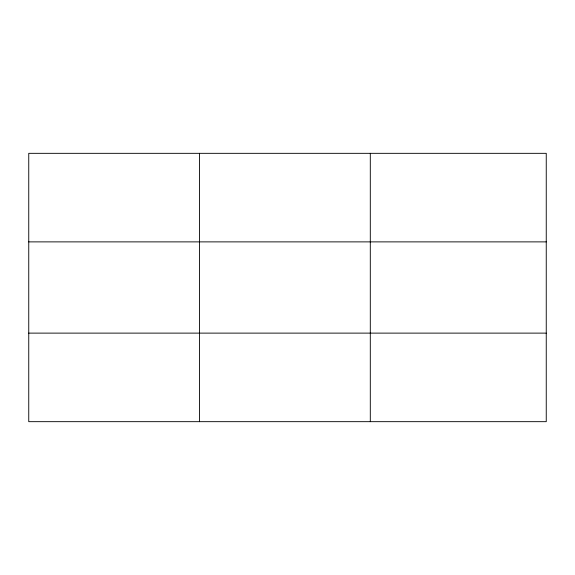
<?xml version="1.0" encoding="UTF-8"?>
<svg xmlns="http://www.w3.org/2000/svg" width="575" height="575" viewBox="0 0 575 575"><rect width="100%" height="100%" fill="white"/><g stroke="black" fill="none" stroke-linecap="round" stroke-linejoin="round"><path stroke-width="0.86" d="M199.525 421.669L199.525 153.331M370.3 421.669L370.3 153.331M546.25 333.119L546.25 421.669L28.75 421.669L28.75 153.331L546.25 153.331L546.25 333.119L28.75 333.119M28.75 241.881L546.25 241.881"/></g></svg>
